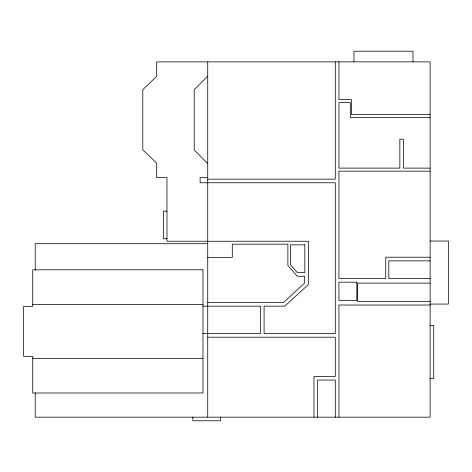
<?xml version="1.0" encoding="UTF-8"?>
<svg xmlns="http://www.w3.org/2000/svg" width="472" height="472" viewBox="0 0 472 472"><rect width="100%" height="100%" fill="white"/><g stroke="black" fill="none" stroke-linecap="round" stroke-linejoin="round"><path stroke-width="0.71" d="M207.727 76.151L194.204 89.769L194.204 149.937L207.727 163.548M430.122 114.613L351.481 114.613L351.481 99.574L338.914 99.574L338.914 61.873M430.122 117.469L350.342 117.469L350.342 102.619L338.914 102.619L338.914 168.12L399.849 168.12L399.849 139.175L403.466 139.175L403.466 168.12L430.122 168.12M430.122 171.165L338.914 171.165L338.914 278.557L385.754 278.557L385.754 257.228L430.122 257.228M207.839 177.637L200.11 177.637L200.11 182.782L335.297 182.782L335.297 333.586L264.084 333.586L264.084 306.163L284.84 306.163L308.452 284.457L308.452 241.233L166.976 241.233L166.976 177.637L156.692 177.637L156.692 163.17L142.798 149.842L142.798 89.674L156.692 76.34L156.692 61.873L430.122 61.873L430.122 417.171L35.217 417.171L35.217 392.916M207.727 179.165L335.297 179.165L335.297 61.873M166.976 211.149L163.359 211.149L163.359 238.761L166.976 238.761M430.122 241.044L448.4 241.044L448.4 304.068L430.122 304.068M207.656 243.711L35.217 243.711L35.217 270.314M207.727 257.505L232.289 257.505L232.289 244.177L287.885 244.177L287.885 265.506L297.336 276.256L304.57 276.256L304.57 283.111L283.542 302.44L207.727 302.44M430.122 260.851L388.804 260.851L388.804 278.557L430.122 278.557M430.122 283.123L357.575 283.123L357.575 301.407L430.122 301.407M32.739 304.452L202.966 304.452M430.122 305.024L338.914 305.024L338.914 417.171M202.966 306.163L260.467 306.163L260.467 333.586L202.966 333.586M430.122 325.397L433.738 325.397L433.738 378.52L430.122 378.52M207.727 337.203L335.297 337.203L335.297 376.426L313.974 376.426L313.974 417.171M32.739 358.337L202.966 358.337M412.982 61.873L412.982 51.212L353.959 51.212L353.959 61.873M335.297 417.171L335.297 380.043L317.591 380.043L317.591 417.171M220.483 417.171L220.483 420.788L192.871 420.788L192.871 417.171M207.727 61.873L207.727 417.171M304.835 244.856L290.363 244.856L290.363 264.656L297.389 272.651L304.835 272.651L304.835 244.856M202.966 269.795L32.739 269.795L32.739 306.357L23.6 306.357L23.6 356.431L32.739 356.431L32.739 392.993L202.966 392.993L202.966 269.795M356.814 282.173L338.914 282.173L338.914 300.452L356.814 300.452L356.814 282.173"/></g></svg>
